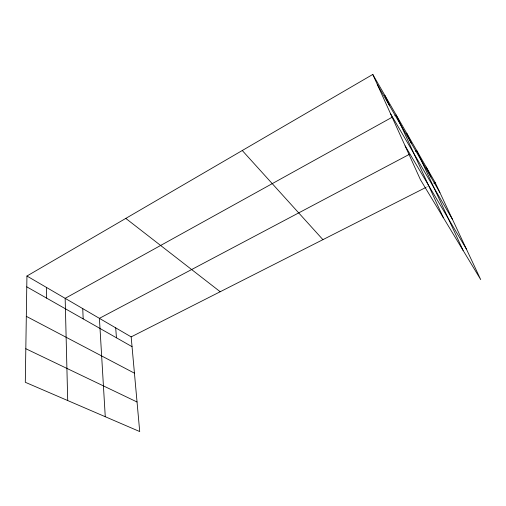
<?xml version="1.0" encoding="UTF-8"?>
<svg xmlns="http://www.w3.org/2000/svg" width="506" height="506" viewBox="0 0 506 506"><rect width="100%" height="100%" fill="white"/><g stroke="black" fill="none" stroke-linecap="round" stroke-linejoin="round"><path stroke-width="0.38" stroke-dasharray="2.53 1.9" d="M426.172 187.296L427.576 186.587"/><path stroke-width="0.76" d="M26.938 276.029L25.3 382.289L139.713 431.555L131.162 336.888L26.938 276.029L372.777 74.445L435.268 182.685L480.7 279.584L420.454 179.744L372.777 74.445M392.112 117.253L65.16 298.344L67.709 400.55M394.825 115.747L396.185 114.995L443.382 217.738M409.114 154.482L99.41 318.344L105.261 416.723M415.299 151.205L416.678 150.478L463.091 250.4M131.162 336.888L425.476 187.65M433.87 183.393L435.268 182.685M25.819 348.729L137.044 401.998M26.318 316.339L134.438 373.175M26.774 286.839L132.047 346.667M125.792 218.409L220.205 291.734M242.266 150.516L322.917 239.654M405.116 145.873L466.336 248.952M390.562 113.736L452.49 219.414M377.508 84.907L439.885 192.533M426.261 167.088L430.916 177.056M406.761 133.312L411.473 143.502M384.883 95.419L389.62 105.805M115.697 327.856L116.45 337.806M82.744 308.616L83.18 318.9M46.59 287.503L46.647 298.135"/></g></svg>
